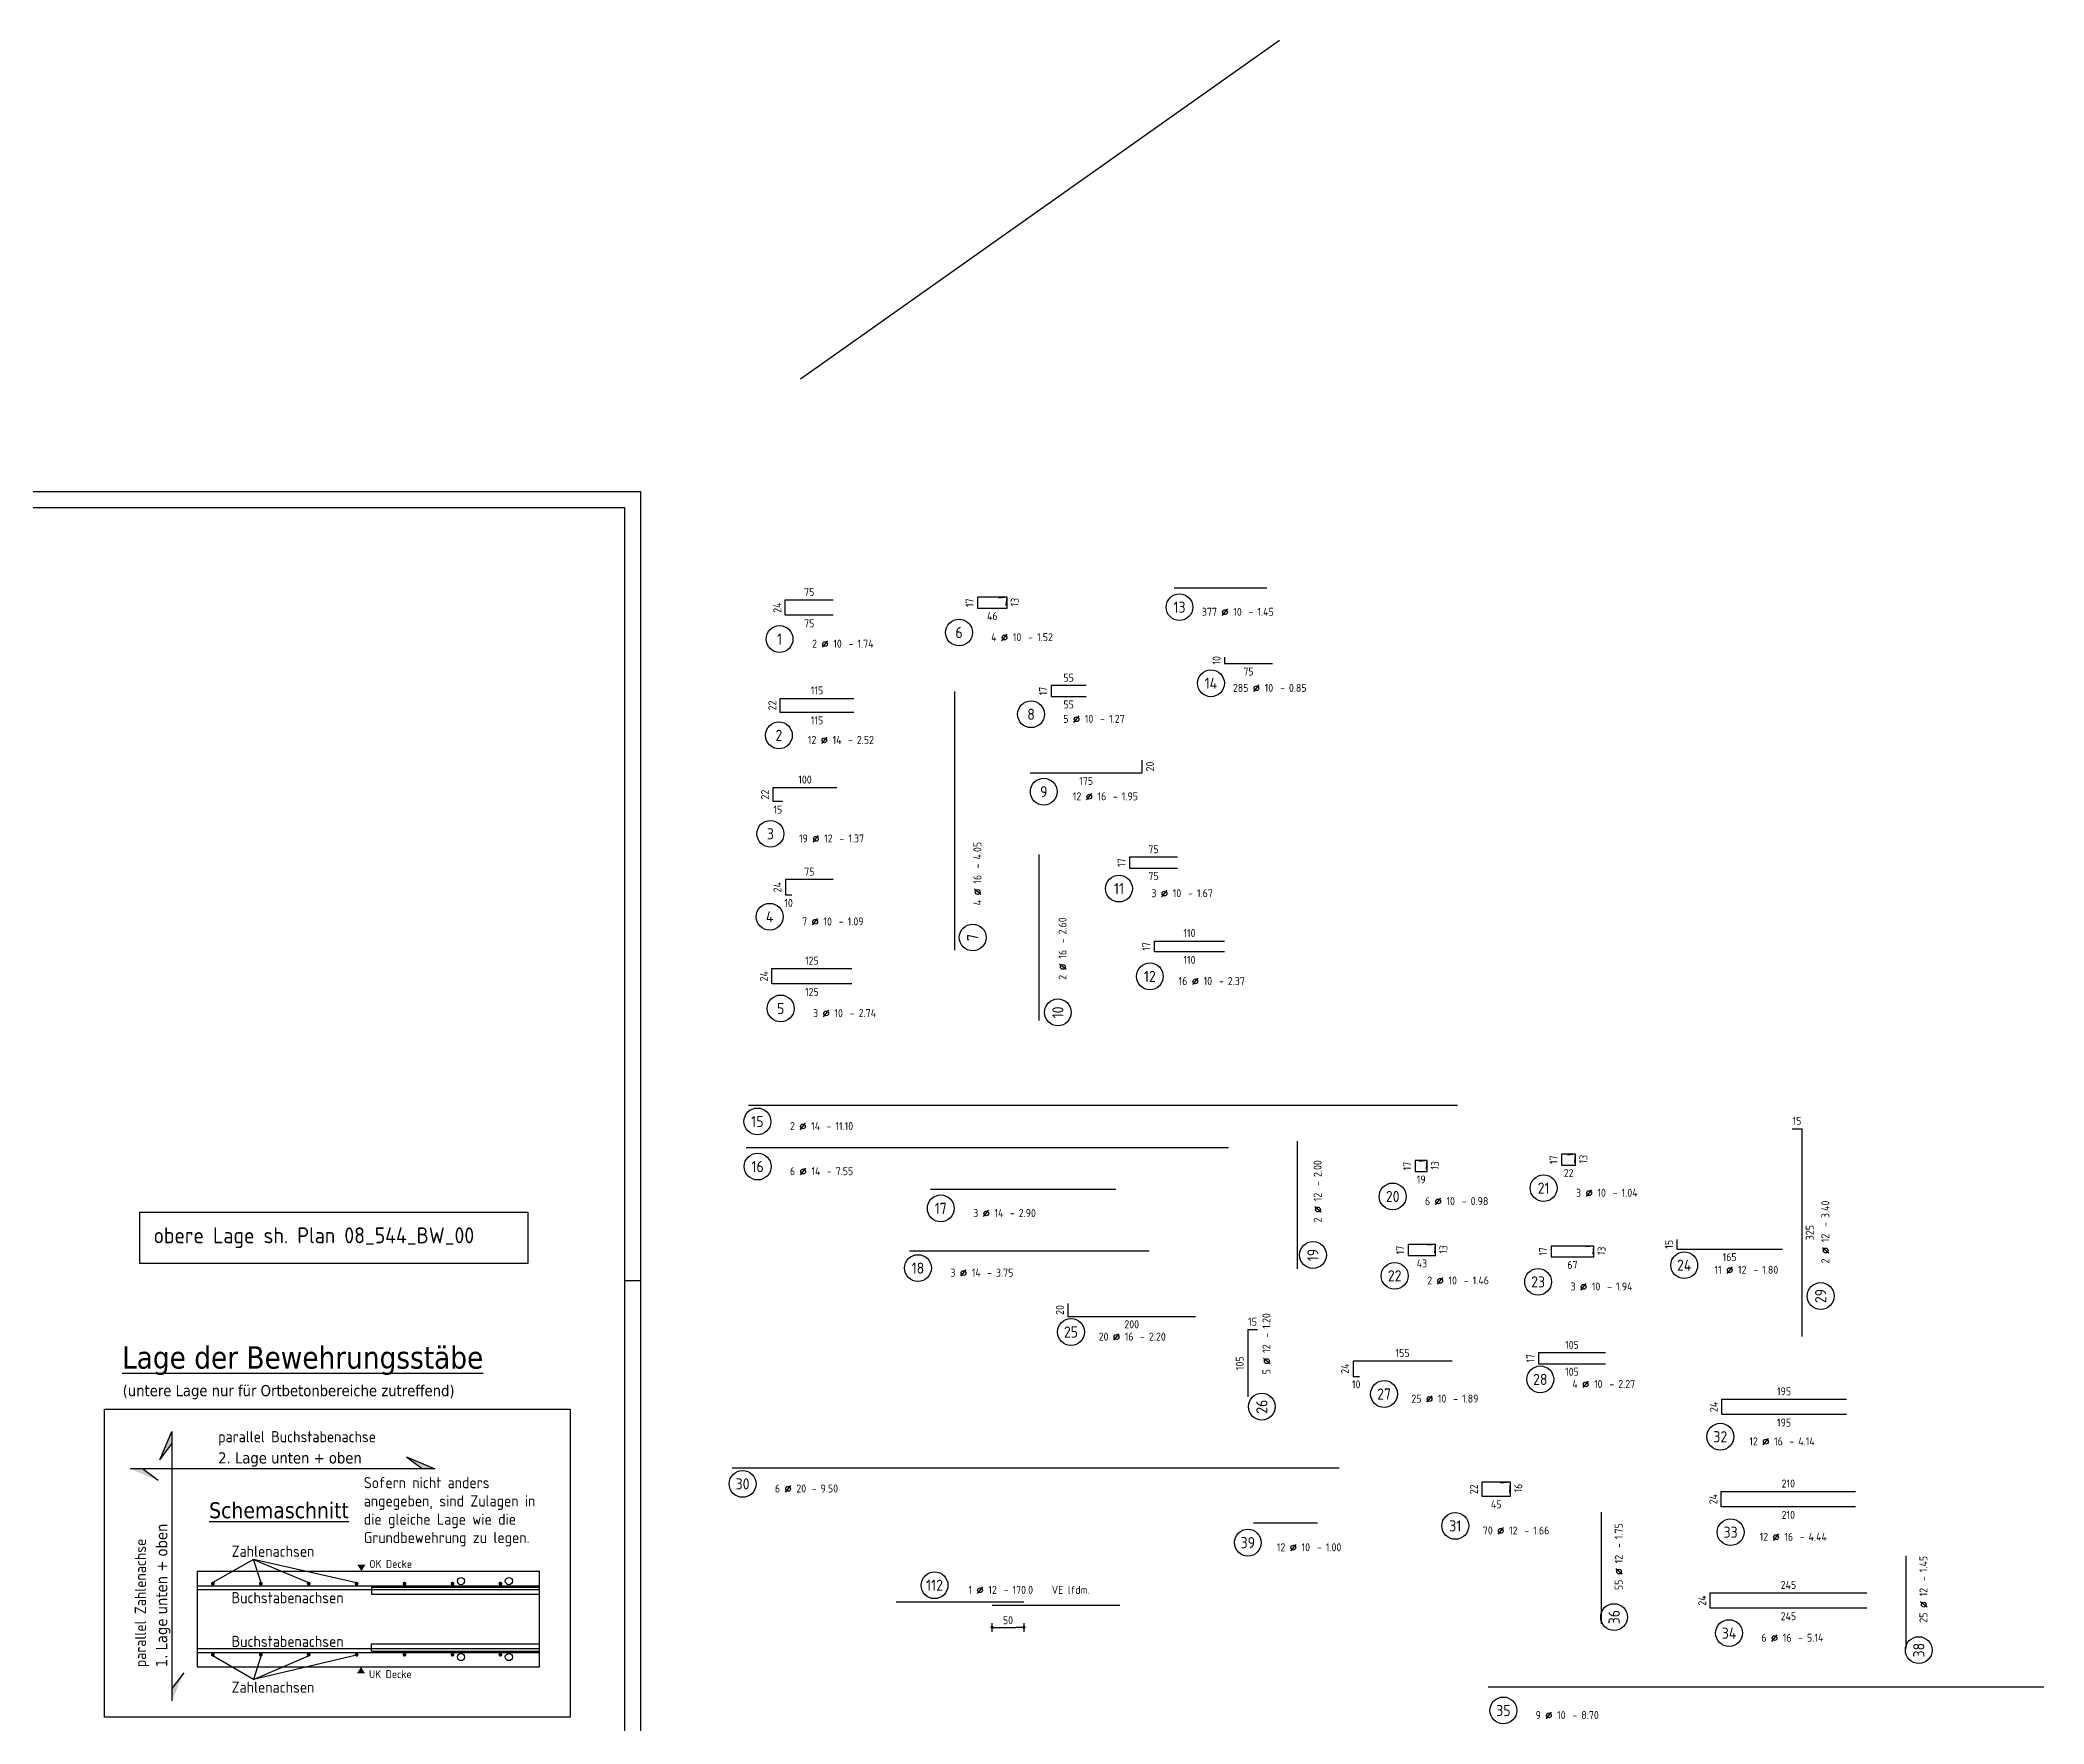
# Model space of a CAD drawing. Extents: x -10 to 81.4, y -8.3 to 49.1.
# Drawn here: x 50.05 to 81.41, y 22.76 to 49.12 of the extents above; entities that cross this region are included whole.
import ezdxf
from ezdxf.enums import TextEntityAlignment as Align

# ---------------------------------------------------------------- set-up
doc = ezdxf.new("R2010")
doc.units = 0
doc.header["$LTSCALE"] = 0.5
doc.linetypes.add('AUSGEZOGEN', pattern=[1000.01, 1000, 0.01])
for name, color, linetype in [('BETON', 7, 'Continuous'), ('HILFE', 7, 'Continuous'), ('koten', 7, 'Continuous'), ('MASSE', 7, 'Continuous'), ('RAHMEN', 7, 'Continuous'), ('RND', 7, 'Continuous'), ('TEXT', 7, 'Continuous')]:
    doc.layers.add(name, color=color, linetype=linetype)
doc.layers.add('NOPLOT', color=7, linetype='Continuous', plot=False)
doc.styles.add('helv', font='tahoma.ttf')
doc.styles.add('txt', font='isocp.shx')
doc.dimstyles.new('DOT_I', dxfattribs={"dimscale": 0.5, "dimtxt": 0.25, "dimasz": 0.25, "dimexe": 0.1, "dimexo": 0.3, "dimgap": 0.1, "dimtad": 1, "dimdec": 3, "dimzin": 3, "dimtxsty": 'txt', "dimblk": 'DOT', "dimblk1": 'DOT', "dimblk2": 'DOT', "dimsah": 1, "dimcen": 0.1, "dimse1": 1, "dimse2": 1, "dimazin": 0, "dimtfac": 1, "dimtdec": 4, "dimtix": 1, "dimtmove": 2, "dimatfit": 3, "dimfxl": 0, "dimtvp": 1, "dimtolj": 1, "dimtzin": 0, "dimarcsym": 0})

# ---------------------------------------------------------------- blocks, each defined once
blk = doc.blocks.new('DINA0')
at = {"layer": 'NOPLOT', "color": 191, "linetype": 'AUSGEZOGEN'}
blk.add_line((123.9, 87.637), (138.9, 98.246), dxfattribs=at)
at = {"layer": 'RAHMEN'}
for p, q in [((118.9, 84.1), (0, 84.1)), ((118.9, 0), (118.9, 84.1))]:
    blk.add_line(p, q, dxfattribs=at)
at = {"layer": 'RAHMEN', "color": 5}
for p, q in [((118.4, 83.6), (2, 83.6)), ((118.4, 0.5), (118.4, 83.6))]:
    blk.add_line(p, q, dxfattribs=at)
at = {"layer": 'RAHMEN', "color": 7}
blk.add_line((118.4, 59.4), (118.9, 59.4), dxfattribs=at)
blk = doc.blocks.new('okrd_o')
at = {"layer": 'koten', "color": 7, "linetype": 'Continuous'}
blk.add_solid([(-0.125, 0.202), (0.125, 0.202), (0, 0)], dxfattribs=at)
at = {"layer": 'koten', "style": 'txt'}
blk.add_attdef('OKRD', (0.25, 0.1), '', height=0.25, dxfattribs=at)
blk = doc.blocks.new('okrd_u')
at = {"layer": 'koten', "color": 7, "linetype": 'Continuous'}
blk.add_solid([(-0.125, -0.202), (0.125, -0.202), (0, 0)], dxfattribs=at)
at = {"layer": 'koten', "style": 'txt'}
blk.add_attdef('OKRD', (0.25, -0.35), '', height=0.25, dxfattribs=at)
blk = doc.blocks.new('RND_AUSZ')
at = {"layer": 'RND', "color": 7, "linetype": 'Continuous'}
blk.add_line((1.341, 0.262), (1.509, 0.466), dxfattribs=at)
at = {"layer": 'RND', "color": 1, "linetype": 'Continuous'}
blk.add_circle((0, 0.52), 0.42, dxfattribs=at)
at = {"layer": 'RND', "color": 7, "linetype": 'Continuous'}
blk.add_circle((1.425, 0.364), 0.075, dxfattribs=at)
at = {"layer": 'RND', "color": 7, "linetype": 'Continuous', "style": 'txt'}
blk.add_text('-', height=0.25, dxfattribs=at).set_placement((2.163, 0.25))
at = {"layer": 'RND', "color": 1, "linetype": 'Continuous', "style": 'txt'}
blk.add_attdef('POS', text='', height=0.35, dxfattribs=at).set_placement((0, 0.52), align=Align.MIDDLE)
at = {"layer": 'RND', "color": 7, "linetype": 'Continuous', "style": 'txt'}
for tag, p in [('WIEOFT', (-0.536, 0.25)), ('STK', (1.174, 0.25))]:
    blk.add_attdef(tag, text='', height=0.25, dxfattribs=at).set_placement(p, align=Align.RIGHT)
for tag, p in [('DS', (1.683, 0.25)), ('LANG', (2.441, 0.25)), ('TEXT', (3.669, 0.25))]:
    blk.add_attdef(tag, p, '', height=0.25, dxfattribs=at)
blk = doc.blocks.new('DOT')
at = {"layer": 'MASSE', "color": 7, "linetype": 'Continuous'}
for p, q in [((0, 0), (-1, 0)), ((0, 0.54), (0, -0.54))]:
    blk.add_line(p, q, dxfattribs=at)
at = {"layer": 'MASSE', "color": 7, "linetype": 'Continuous', "const_width": 0.2}
blk.add_lwpolyline([(-0.1, 0, 1), (0.1, 0, 1)], format="xyb", close=True, dxfattribs=at)
blk = doc.blocks.new('*D136')
at = {"layer": 'Defpoints', "color": 0, "linetype": 'AUSGEZOGEN', "transparency": 16777216}
for p in [(64.948, 24.62), (65.448, 24.62), (65.448, 24.27)]:
    blk.add_point(p, dxfattribs=at)
at = {"layer": 'RND', "color": 0, "linetype": 'AUSGEZOGEN', "lineweight": -2, "transparency": 16777216}
blk.add_line((65.073, 24.27), (65.323, 24.27), dxfattribs=at)
at = {"layer": 'RND', "color": 0, "linetype": 'AUSGEZOGEN', "lineweight": -2, "transparency": 16777216, "xscale": 0.125, "yscale": 0.125, "zscale": 0.125, "rotation": 180}
blk.add_blockref('DOT', (64.948, 24.27), dxfattribs=at)
at = {"layer": 'RND', "color": 0, "linetype": 'AUSGEZOGEN', "lineweight": -2, "transparency": 16777216, "xscale": 0.125, "yscale": 0.125, "zscale": 0.125}
blk.add_blockref('DOT', (65.448, 24.27), dxfattribs=at)
at = {"layer": 'RND', "color": 0, "linetype": 'AUSGEZOGEN', "transparency": 16777216, "insert": (65.198, 24.383), "char_height": 0.125, "attachment_point": 5, "style": 'txt'}
blk.add_mtext('\\A1;50', dxfattribs=at)

msp = doc.modelspace()

# ---------------------------------------------------------------- linework, layer by layer
at = {"layer": 'BETON', "color": 6, "linetype": 'AUSGEZOGEN'}
for p, q in [((52.5068, 25.1507), (57.8621, 25.1507)), ((52.5068, 23.6507), (57.8621, 23.6507))]:
    msp.add_line(p, q, dxfattribs=at)
msp.add_lwpolyline([(51.6069, 30.7689), (57.6803, 30.7689), (57.6803, 29.9696), (51.6069, 29.9696)], close=True, dxfattribs=at)
at = {"layer": 'HILFE', "color": 102, "linetype": 'AUSGEZOGEN'}
for p, q in [((53.3871, 25.3307), (52.7522, 24.9742)), ((54.9988, 24.9677), (53.3871, 25.3307)), ((53.3871, 25.3307), (54.251, 24.9742)), ((53.5064, 24.9677), (53.3871, 25.3307)), ((53.3871, 23.4565), (52.7522, 23.8273)), ((54.9988, 23.8338), (53.3871, 23.4565)), ((53.5064, 23.8338), (53.3871, 23.4565)), ((53.3871, 23.4565), (54.251, 23.8273))]:
    msp.add_line(p, q, dxfattribs=at)
at = {"layer": 'NOPLOT', "color": 191, "linetype": 'AUSGEZOGEN'}
for p, q in [((52.5068, 25.1507), (52.5068, 23.6507)), ((57.8621, 23.6507), (57.8621, 25.1507))]:
    msp.add_line(p, q, dxfattribs=at)
at = {"layer": 'RAHMEN', "color": 5, "linetype": 'AUSGEZOGEN'}
msp.add_lwpolyline([(51.0566, 27.6891), (58.3422, 27.6891), (58.3422, 22.8672), (51.0566, 22.8672)], close=True, dxfattribs=at)
at = {"layer": 'RND', "color": 1, "linetype": 'AUSGEZOGEN'}
for p, q in [((55.2369, 24.9011), (55.2369, 24.7881)), ((55.2369, 23.9004), (55.2369, 24.0134))]:
    msp.add_line(p, q, dxfattribs=at)
for points in [[(67.7999, 40.5468), (69.2499, 40.5468)], [(62.4613, 40.1163), (61.7113, 40.1163), (61.7113, 40.3563), (62.4613, 40.3563)], [(65.172, 40.2688), (65.1833, 40.3983), (64.7233, 40.3983), (64.7233, 40.2283), (65.1833, 40.2283), (65.1833, 40.3983), (65.0538, 40.387)], [(68.5882, 39.4615), (68.5882, 39.3615), (69.3382, 39.3615)], [(64.3677, 34.8726), (64.3677, 38.9226)], [(66.4228, 39.0153), (65.8728, 39.0153), (65.8728, 38.8453), (66.4228, 38.8453)], [(62.7839, 38.5955), (61.6339, 38.5955), (61.6339, 38.8155), (62.7839, 38.8155)], [(65.5471, 37.6489), (67.2971, 37.6489), (67.2971, 37.8489)], [(61.6704, 37.1995), (61.5204, 37.1995), (61.5204, 37.4195), (62.5204, 37.4195)], [(65.68, 36.3729), (65.68, 33.7729)], [(67.8506, 36.3294), (67.1006, 36.3294), (67.1006, 36.1594), (67.8506, 36.1594)], [(62.464, 35.9787), (61.714, 35.9787), (61.714, 35.7387), (61.814, 35.7387)], [(68.589, 34.8468), (67.489, 34.8468), (67.489, 35.0168), (68.589, 35.0168)], [(62.7535, 34.3448), (61.5035, 34.3448), (61.5035, 34.5848), (62.7535, 34.5848)], [(72.2365, 32.441), (61.1365, 32.441)], [(77.4734, 32.0765), (77.6234, 32.0765), (77.6234, 28.8265)], [(68.6478, 31.7799), (61.0978, 31.7799)], [(69.728, 29.8838), (69.728, 31.8838)], [(71.7508, 31.4489), (71.7621, 31.5784), (71.5721, 31.5784), (71.5721, 31.4084), (71.7621, 31.4084), (71.7621, 31.5784), (71.6326, 31.5671)], [(74.0725, 31.5482), (74.0838, 31.6777), (73.8638, 31.6777), (73.8638, 31.5077), (74.0838, 31.5077), (74.0838, 31.6777), (73.9543, 31.6664)], [(63.9838, 31.1321), (66.8838, 31.1321)], [(67.4061, 30.1603), (63.6561, 30.1603)], [(71.8814, 30.1344), (71.8928, 30.2639), (71.4628, 30.2639), (71.4628, 30.0939), (71.8928, 30.0939), (71.8928, 30.2639), (71.7633, 30.2525)], [(74.3578, 30.1117), (74.3691, 30.2412), (73.6991, 30.2412), (73.6991, 30.0712), (74.3691, 30.0712), (74.3691, 30.2412), (74.2396, 30.2299)], [(75.6695, 30.3434), (75.6695, 30.1934), (77.3195, 30.1934)], [(66.135, 29.3404), (66.135, 29.1404), (68.135, 29.1404)], [(69.1013, 28.9311), (68.9513, 28.9311), (68.9513, 27.8811)], [(74.5515, 28.5686), (73.5015, 28.5686), (73.5015, 28.3986), (74.5515, 28.3986)], [(72.1488, 28.4407), (70.5988, 28.4407), (70.5988, 28.2007), (70.6988, 28.2007)], [(78.3214, 27.6017), (76.3714, 27.6017), (76.3714, 27.8417), (78.3214, 27.8417)], [(70.3816, 26.7642), (60.8816, 26.7642)], [(73.0521, 26.3834), (73.0661, 26.5428), (72.6161, 26.5428), (72.6161, 26.3228), (73.0661, 26.3228), (73.0661, 26.5428), (72.9067, 26.5289)], [(78.4633, 26.1572), (76.3633, 26.1572), (76.3633, 26.3972), (78.4633, 26.3972)], [(74.4885, 24.3261), (74.4885, 26.0761)], [(69.0434, 25.9055), (70.0434, 25.9055)], [(79.2576, 23.9423), (79.2576, 25.3923)], [(52.5068, 24.9223), (57.8621, 24.9223)], [(52.5068, 24.8623), (57.8621, 24.8623)], [(55.2369, 24.9011), (57.8621, 24.9011)], [(55.2369, 24.7881), (57.8621, 24.7881)], [(78.6397, 24.5707), (76.1897, 24.5707), (76.1897, 24.8107), (78.6397, 24.8107)], [(63.4482, 24.6702), (65.4482, 24.6702)], [(64.9482, 24.6202), (66.9482, 24.6202)], [(52.5068, 23.9392), (57.8621, 23.9392)], [(52.5068, 23.8792), (57.8621, 23.8792)], [(55.2369, 24.0134), (57.8621, 24.0134)], [(55.2369, 23.9004), (57.8621, 23.9004)], [(81.4142, 23.3357), (72.7142, 23.3357)]]:
    msp.add_lwpolyline(points, dxfattribs=at)
at = {"layer": 'RND', "color": 7, "linetype": 'AUSGEZOGEN', "const_width": 0.03}
for points in [[(52.7369, 24.9548, 1), (52.7669, 24.9548, 1)], [(53.4869, 24.9548, 1), (53.5169, 24.9548, 1)], [(54.2369, 24.9548, 1), (54.2669, 24.9548, 1)], [(54.9869, 24.9548, 1), (55.0169, 24.9548, 1)], [(55.7369, 24.9548, 1), (55.7669, 24.9548, 1)], [(56.4869, 24.9548, 1), (56.5169, 24.9548, 1)], [(57.2369, 24.9548, 1), (57.2669, 24.9548, 1)], [(52.7369, 23.8432, 1), (52.7669, 23.8432, 1)], [(53.4869, 23.8432, 1), (53.5169, 23.8432, 1)], [(54.2369, 23.8432, 1), (54.2669, 23.8432, 1)], [(54.9869, 23.8432, 1), (55.0169, 23.8432, 1)], [(55.7369, 23.8432, 1), (55.7669, 23.8432, 1)], [(56.4869, 23.8432, 1), (56.5169, 23.8432, 1)], [(57.2369, 23.8432, 1), (57.2669, 23.8432, 1)]]:
    msp.add_lwpolyline(points, format="xyb", close=True, dxfattribs=at)
at = {"layer": 'RND', "color": 1, "linetype": 'AUSGEZOGEN'}
for centre in [(56.6358, 24.9957), (57.3858, 24.9957), (56.6358, 23.8058), (57.3858, 23.8058)]:
    msp.add_circle(centre, 0.0565, dxfattribs=at)
at = {"layer": 'TEXT', "color": 1, "linetype": 'AUSGEZOGEN'}
for points in [[(51.9237, 26.894), (52.1102, 27.3364), (52.1102, 23.1187)], [(51.9237, 26.894), (52.1102, 27.1426)], [(55.7831, 26.941), (56.2256, 26.7545), (51.4553, 26.7545)], [(51.8978, 26.568), (51.6491, 26.7545)], [(55.7831, 26.941), (56.0318, 26.7545)], [(52.2968, 23.5611), (52.1102, 23.3125)]]:
    msp.add_lwpolyline(points, dxfattribs=at)
for points in [[(51.9237, 26.894), (52.1102, 27.3364), (52.1102, 27.1426)], [(51.8978, 26.568), (51.4553, 26.7545), (51.6491, 26.7545)], [(55.7831, 26.941), (56.2256, 26.7545), (56.0318, 26.7545)], [(52.2968, 23.5611), (52.1102, 23.1187), (52.1102, 23.3125)]]:
    msp.add_solid(points, dxfattribs=at)

# ---------------------------------------------------------------- block references
at = {"xscale": 0.5, "yscale": 0.5, "zscale": 0.5}
msp.add_blockref('DINA0', (0, 0), dxfattribs=at)
at = {"layer": 'koten', "color": 102, "linetype": 'AUSGEZOGEN', "xscale": 0.5, "yscale": 0.5, "zscale": 0.5}
for name, p, values in [('okrd_o', (55.0768, 25.1507), {'OKRD': 'OK Decke'}), ('okrd_u', (55.0704, 23.6507), {'OKRD': 'UK Decke'})]:
    msp.add_blockref(name, p, dxfattribs=at).add_auto_attribs(values)
at = {"layer": 'RND', "color": 7, "linetype": 'AUSGEZOGEN', "xscale": 0.5, "yscale": 0.5, "zscale": 0.5}
for p, values in [((67.8827, 39.984), {'POS': '13', 'STK': '377', 'DS': '10', 'LANG': '1.45'}), ((64.4325, 39.5871), {'POS': '6', 'STK': '4', 'DS': '10', 'LANG': '1.52'}), ((65.7579, 37.0943), {'POS': '9', 'STK': '12', 'DS': '16', 'LANG': '1.95'}), ((61.4789, 36.4354), {'POS': '3', 'STK': '19', 'DS': '12', 'LANG': '1.37'}), ((61.2795, 31.2258), {'POS': '16', 'STK': '6', 'DS': '14', 'LANG': '7.55'}), ((71.2199, 30.7574), {'POS': '20', 'STK': '6', 'DS': '10', 'LANG': '0.98'}), ((73.5828, 30.8875), {'POS': '21', 'STK': '3', 'DS': '10', 'LANG': '1.04'}), ((71.251, 29.5147), {'POS': '22', 'STK': '2', 'DS': '10', 'LANG': '1.46'}), ((73.4965, 29.4207), {'POS': '23', 'STK': '3', 'DS': '10', 'LANG': '1.94'}), ((66.1843, 28.6353), {'POS': '25', 'STK': '20', 'DS': '16', 'LANG': '2.20'}), ((72.1996, 25.5999), {'POS': '31', 'STK': '70', 'DS': '12', 'LANG': '1.66'}), ((64.0482, 24.6702), {'POS': '112', 'STK': '1', 'DS': '12', 'LANG': '170.0', 'TEXT': 'VE lfdm.'})]:
    msp.add_blockref('RND_AUSZ', p, dxfattribs=at).add_auto_attribs(values)
at = {"layer": 'RND', "color": 1, "linetype": 'AUSGEZOGEN', "xscale": 0.5, "yscale": 0.5, "zscale": 0.5}
for p, values in [((61.6219, 39.4846), {'POS': '1', 'STK': '2', 'DS': '10', 'LANG': '1.74'}), ((68.3747, 38.7927), {'POS': '14', 'STK': '285', 'DS': '10', 'LANG': '0.85'}), ((65.5591, 38.3074), {'POS': '8', 'STK': '5', 'DS': '10', 'LANG': '1.27'}), ((61.6115, 37.9776), {'POS': '2', 'STK': '12', 'DS': '14', 'LANG': '2.52'}), ((66.9353, 35.578), {'POS': '11', 'STK': '3', 'DS': '10', 'LANG': '1.67'}), ((61.4677, 35.1369), {'POS': '4', 'STK': '7', 'DS': '10', 'LANG': '1.09'}), ((67.4188, 34.2029), {'POS': '12', 'STK': '16', 'DS': '10', 'LANG': '2.37'}), ((61.6394, 33.7008), {'POS': '5', 'STK': '3', 'DS': '10', 'LANG': '2.74'}), ((64.1456, 30.5705), {'POS': '17', 'STK': '3', 'DS': '14', 'LANG': '2.90'}), ((75.7835, 29.6814), {'POS': '24', 'STK': '11', 'DS': '12', 'LANG': '1.80'}), ((73.5303, 27.8935), {'POS': '28', 'STK': '4', 'DS': '10', 'LANG': '2.27'}), ((71.0849, 27.6642), {'POS': '27', 'STK': '25', 'DS': '10', 'LANG': '1.89'}), ((76.3486, 26.996), {'POS': '32', 'STK': '12', 'DS': '16', 'LANG': '4.14'}), ((61.0436, 26.2572), {'POS': '30', 'STK': '6', 'DS': '20', 'LANG': '9.50'}), ((68.9526, 25.3371), {'POS': '39', 'STK': '12', 'DS': '10', 'LANG': '1.00'}), ((76.5097, 25.501), {'POS': '33', 'STK': '12', 'DS': '16', 'LANG': '4.44'}), ((76.4856, 23.9207), {'POS': '34', 'STK': '6', 'DS': '16', 'LANG': '5.14'}), ((72.9525, 22.7096), {'POS': '35', 'STK': '9', 'DS': '10', 'LANG': '8.70'})]:
    msp.add_blockref('RND_AUSZ', p, dxfattribs=at).add_auto_attribs(values)
at = {"layer": 'RND', "color": 1, "linetype": 'AUSGEZOGEN', "xscale": 0.5, "yscale": 0.5, "zscale": 0.5, "rotation": 90}
for p, values in [((64.9064, 35.0722), {'POS': '7', 'STK': '4', 'DS': '16', 'LANG': '4.05'}), ((78.1793, 29.4583), {'POS': '29', 'STK': '2', 'DS': '12', 'LANG': '3.40'}), ((69.4314, 27.7266), {'POS': '26', 'STK': '5', 'DS': '12', 'LANG': '1.20'}), ((79.7151, 23.9142), {'POS': '38', 'STK': '25', 'DS': '12', 'LANG': '1.45'})]:
    msp.add_blockref('RND_AUSZ', p, dxfattribs=at).add_auto_attribs(values)
at = {"layer": 'RND', "color": 7, "linetype": 'AUSGEZOGEN', "xscale": 0.5, "yscale": 0.5, "zscale": 0.5, "rotation": 90}
for p, values in [((66.2387, 33.8994), {'POS': '10', 'STK': '2', 'DS': '16', 'LANG': '2.60'}), ((70.2321, 30.1013), {'POS': '19', 'STK': '2', 'DS': '12', 'LANG': '2.00'}), ((74.9458, 24.4313), {'POS': '36', 'STK': '55', 'DS': '12', 'LANG': '1.75'})]:
    msp.add_blockref('RND_AUSZ', p, dxfattribs=at).add_auto_attribs(values)
at = {"layer": 'RND', "color": 191, "linetype": 'AUSGEZOGEN', "xscale": 0.5, "yscale": 0.5, "zscale": 0.5}
for p, values in [((61.2755, 31.9319), {'POS': '15', 'STK': '2', 'DS': '14', 'LANG': '11.10'}), ((63.7888, 29.636), {'POS': '18', 'STK': '3', 'DS': '14', 'LANG': '3.75'})]:
    msp.add_blockref('RND_AUSZ', p, dxfattribs=at).add_auto_attribs(values)

# ---------------------------------------------------------------- texts
at = {"layer": 'NOPLOT', "color": 7, "linetype": 'AUSGEZOGEN', "style": 'txt'}
for s, rotation, p in [('17', 90, (65.7478, 38.9303)), ('17', 90, (67.364, 34.9318)), ('17', 90, (73.5741, 30.1562)), ('13', 84.99986, (74.488, 30.1656))]:
    msp.add_text(s, height=0.125, rotation=rotation, dxfattribs=at).set_placement(p, align=Align.MIDDLE)
for s, p in [('55', (66.1478, 39.1403)), ('55', (66.1478, 38.7203)), ('110', (68.039, 35.1418)), ('110', (68.039, 34.7218)), ('67', (74.0341, 29.9462))]:
    msp.add_text(s, height=0.125, dxfattribs=at).set_placement(p, align=Align.MIDDLE)
at = {"layer": 'RND', "color": 7, "linetype": 'AUSGEZOGEN', "style": 'txt'}
for s, p in [('75', (62.0863, 40.4813)), ('46', (64.9533, 40.1033)), ('75', (62.0863, 39.9913)), ('75', (68.9632, 39.2365)), ('115', (62.2089, 38.9405)), ('115', (62.2089, 38.4705)), ('100', (62.0204, 37.5445)), ('175', (66.4221, 37.5239)), ('15', (61.5954, 37.0745)), ('75', (67.4756, 36.4544)), ('75', (62.089, 36.1037)), ('75', (67.4756, 36.0344)), ('10', (61.764, 35.6137)), ('125', (62.1285, 34.7098)), ('125', (62.1285, 34.2198)), ('15', (77.5484, 32.2015)), ('22', (73.9738, 31.3827)), ('19', (71.6671, 31.2834)), ('165', (76.4945, 30.0684)), ('43', (71.6778, 29.9689)), ('200', (67.135, 29.0154)), ('15', (69.0263, 29.0561)), ('155', (71.3738, 28.5657)), ('105', (74.0265, 28.6936)), ('105', (74.0265, 28.2736)), ('10', (70.6488, 28.0757)), ('195', (77.3464, 27.9667)), ('195', (77.3464, 27.4767)), ('210', (77.4133, 26.5222)), ('45', (72.8411, 26.1978)), ('210', (77.4133, 26.0322)), ('245', (77.4147, 24.9357)), ('245', (77.4147, 24.4457))]:
    msp.add_text(s, height=0.125, dxfattribs=at).set_placement(p, align=Align.MIDDLE)
for s, rotation, p in [('24', 90, (61.5863, 40.2363)), ('17', 90, (64.5983, 40.3133)), ('13', 84.99986, (65.3021, 40.3227)), ('10', 90, (68.4632, 39.4115)), ('22', 90, (61.5089, 38.7055)), ('20', 90, (67.4221, 37.7489)), ('22', 90, (61.3954, 37.3095)), ('17', 90, (66.9756, 36.2444)), ('24', 90, (61.589, 35.8587)), ('24', 90, (61.3785, 34.4648)), ('17', 90, (71.4471, 31.4934)), ('13', 84.99986, (71.881, 31.5028)), ('17', 90, (73.7388, 31.5927)), ('13', 84.99986, (74.2027, 31.6021)), ('325', 90, (77.7484, 30.4515)), ('17', 90, (71.3378, 30.1789)), ('13', 84.99986, (72.0116, 30.1882)), ('15', 90, (75.5445, 30.2684)), ('20', 90, (66.01, 29.2404)), ('105', 90, (68.8263, 28.4061)), ('24', 90, (70.4738, 28.3207)), ('17', 90, (73.3765, 28.4836)), ('24', 90, (76.2464, 27.7217)), ('22', 90, (72.4911, 26.4328)), ('16', 84.99986, (73.1836, 26.4522)), ('24', 90, (76.2383, 26.2772)), ('24', 90, (76.0647, 24.6907))]:
    msp.add_text(s, height=0.125, rotation=rotation, dxfattribs=at).set_placement(p, align=Align.MIDDLE)
at = {"layer": 'TEXT', "color": 6, "style": 'txt'}
msp.add_text('obere Lage sh. Plan 08_544_BW_00', height=0.25, dxfattribs=at).set_placement((51.8234, 30.2839))
at = {"layer": 'TEXT', "color": 5, "linetype": 'AUSGEZOGEN', "style": 'helv'}
msp.add_text('%%uLage der Bewehrungsstäbe', height=0.35, dxfattribs=at).set_placement((51.3297, 28.3216))
at = {"layer": 'TEXT', "color": 1, "linetype": 'AUSGEZOGEN'}
for s, style, p in [('(untere Lage nur für Ortbetonbereiche zutreffend)', 'helv', (51.3399, 27.8899)), ('parallel Buchstabenachse', 'txt', (52.8345, 27.169)), ('2. Lage unten + oben', 'helv', (52.8345, 26.8365)), ('Sofern nicht anders', 'txt', (55.1138, 26.449)), ('angegeben, sind Zulagen in', 'txt', (55.1138, 26.1627)), ('die gleiche Lage wie die', 'txt', (55.1138, 25.8764)), ('Grundbewehrung zu legen.', 'txt', (55.1138, 25.59)), ('Zahlenachsen', 'txt', (53.0454, 25.3747)), ('Buchstabenachsen', 'txt', (53.0454, 24.648)), ('Buchstabenachsen', 'txt', (53.0454, 23.9641)), ('Zahlenachsen', 'txt', (53.0454, 23.2463))]:
    msp.add_text(s, height=0.175, dxfattribs=dict(at, style=style)).set_placement(p)
at = {"layer": 'TEXT', "color": 6, "linetype": 'AUSGEZOGEN', "style": 'helv'}
msp.add_text('%%uSchemaschnitt', height=0.25, dxfattribs=at).set_placement((52.693, 25.9793))
at = {"layer": 'TEXT', "color": 1, "linetype": 'AUSGEZOGEN'}
for s, style, p in [('1. Lage unten + oben', 'helv', (52.0376, 23.6466)), ('parallel Zahlenachse', 'txt', (51.705, 23.6466))]:
    msp.add_text(s, height=0.175, rotation=90, dxfattribs=dict(at, style=style)).set_placement(p)

# ---------------------------------------------------------------- dimensions: what is measured, and where the dimension line sits
at = {"layer": 'RND', "color": 7, "linetype": 'AUSGEZOGEN'}
dim = msp.add_linear_dim(base=(65.4482, 24.2702), p1=(64.9482, 24.6202), p2=(65.4482, 24.6202), dimstyle='DOT_I', override={"dimdec": 0, "dimlfac": 100}, dxfattribs=at)
dim.commit()
dim.dimension.update_dxf_attribs({"geometry": '*D136', "text_midpoint": (65.1982, 24.3827)})

doc.saveas('drawing.dxf')
